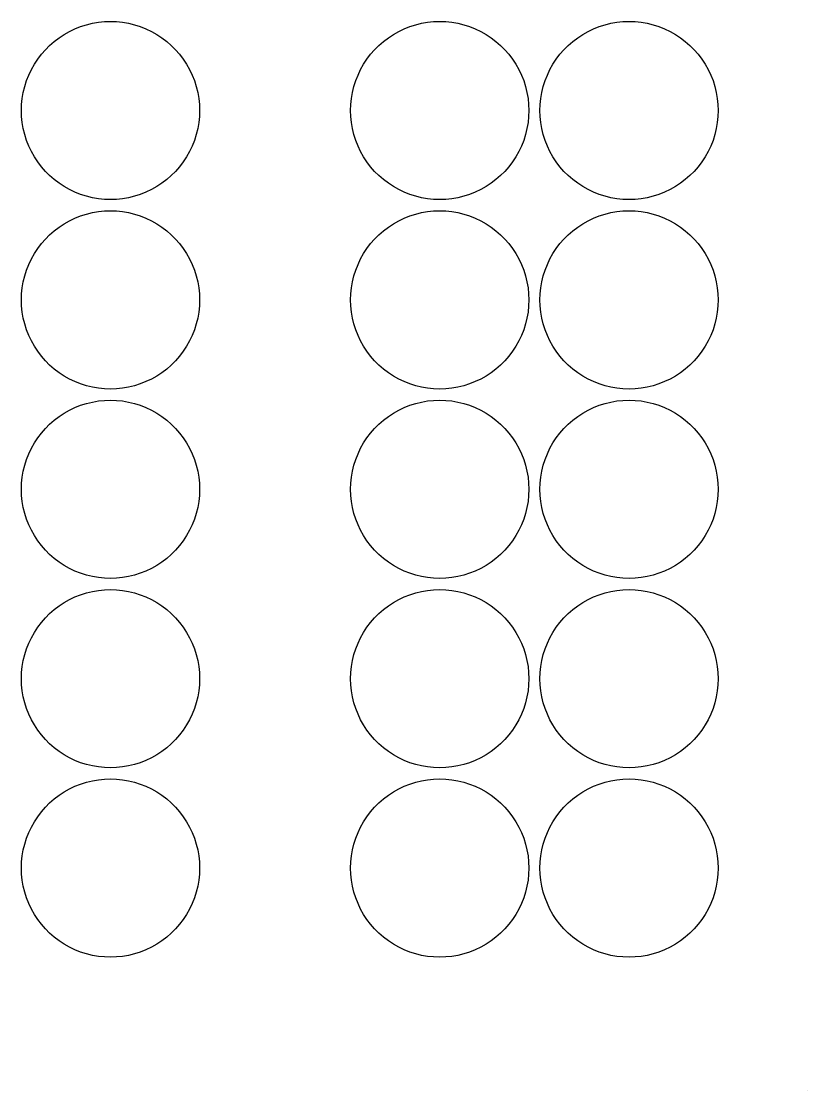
# Model space of a CAD drawing. Extents: x 0 to 279, y 0 to 216.
# Drawn here: x 138.2 to 279.4, y 0 to 191.9 of the extents above; entities that cross this region are included whole.
import ezdxf

# ---------------------------------------------------------------- set-up
doc = ezdxf.new("R2010")
doc.units = 0
doc.layers.add('ANCHOR', color=7, linetype='CONTINUOUS')
doc.layers.add('CUT', color=1, linetype='CONTINUOUS')

msp = doc.modelspace()

# ---------------------------------------------------------------- linework, layer by layer
at = {"layer": 'ANCHOR'}
msp.add_lwpolyline([(279.39, 0.01), (279.4, 0.01), (279.4, 0), (279.39, 0)], close=True, dxfattribs=at)
at = {"layer": 'CUT'}
for points in [[(170.201, 175.95), (170.1637, 174.8581), (170.052, 173.7713), (169.8663, 172.6947), (169.6077, 171.6333), (169.2772, 170.5919), (168.8764, 169.5756), (168.4072, 168.589), (167.8717, 167.6367), (167.2725, 166.7231), (166.6124, 165.8526), (165.8944, 165.0291), (165.1219, 164.2566), (164.2984, 163.5386), (163.4279, 162.8785), (162.5143, 162.2793), (161.562, 161.7438), (160.5754, 161.2746), (159.5591, 160.8738), (158.5177, 160.5433), (157.4563, 160.2847), (156.3797, 160.099), (155.2929, 159.9873), (154.201, 159.95), (153.1091, 159.9873), (152.0223, 160.099), (150.9457, 160.2847), (149.8843, 160.5433), (148.8429, 160.8738), (147.8266, 161.2746), (146.84, 161.7438), (145.8877, 162.2793), (144.9741, 162.8785), (144.1036, 163.5386), (143.2801, 164.2566), (142.5076, 165.0291), (141.7896, 165.8526), (141.1295, 166.7231), (140.5303, 167.6367), (139.9948, 168.589), (139.5256, 169.5756), (139.1248, 170.5919), (138.7943, 171.6333), (138.5357, 172.6947), (138.35, 173.7713), (138.2383, 174.8581), (138.201, 175.95), (138.2383, 177.0419), (138.35, 178.1287), (138.5357, 179.2053), (138.7943, 180.2667), (139.1248, 181.3081), (139.5256, 182.3244), (139.9948, 183.311), (140.5303, 184.2633), (141.1295, 185.1769), (141.7896, 186.0474), (142.5076, 186.8709), (143.2801, 187.6434), (144.1036, 188.3614), (144.9741, 189.0215), (145.8877, 189.6207), (146.84, 190.1562), (147.8266, 190.6254), (148.8429, 191.0262), (149.8843, 191.3567), (150.9457, 191.6153), (152.0223, 191.801), (153.1091, 191.9127), (154.201, 191.95), (155.2929, 191.9127), (156.3797, 191.801), (157.4563, 191.6153), (158.5177, 191.3567), (159.5591, 191.0262), (160.5754, 190.6254), (161.562, 190.1562), (162.5143, 189.6207), (163.4279, 189.0215), (164.2984, 188.3614), (165.1219, 187.6434), (165.8944, 186.8709), (166.6124, 186.0474), (167.2725, 185.1769), (167.8717, 184.2633), (168.4072, 183.311), (168.8764, 182.3244), (169.2772, 181.3081), (169.6077, 180.2667), (169.8663, 179.2053), (170.052, 178.1287), (170.1637, 177.0419)], [(229.334, 175.95), (229.2967, 174.8581), (229.185, 173.7713), (228.9993, 172.6947), (228.7407, 171.6333), (228.4102, 170.5919), (228.0094, 169.5756), (227.5402, 168.589), (227.0047, 167.6367), (226.4055, 166.7231), (225.7454, 165.8526), (225.0274, 165.0291), (224.2549, 164.2566), (223.4314, 163.5386), (222.5609, 162.8785), (221.6473, 162.2793), (220.695, 161.7438), (219.7084, 161.2746), (218.6921, 160.8738), (217.6507, 160.5433), (216.5893, 160.2847), (215.5127, 160.099), (214.4259, 159.9873), (213.334, 159.95), (212.2421, 159.9873), (211.1553, 160.099), (210.0787, 160.2847), (209.0173, 160.5433), (207.9759, 160.8738), (206.9596, 161.2746), (205.973, 161.7438), (205.0207, 162.2793), (204.1071, 162.8785), (203.2366, 163.5386), (202.4131, 164.2566), (201.6406, 165.0291), (200.9226, 165.8526), (200.2625, 166.7231), (199.6633, 167.6367), (199.1278, 168.589), (198.6586, 169.5756), (198.2578, 170.5919), (197.9273, 171.6333), (197.6687, 172.6947), (197.483, 173.7713), (197.3713, 174.8581), (197.334, 175.95), (197.3713, 177.0419), (197.483, 178.1287), (197.6687, 179.2053), (197.9273, 180.2667), (198.2578, 181.3081), (198.6586, 182.3244), (199.1278, 183.311), (199.6633, 184.2633), (200.2625, 185.1769), (200.9226, 186.0474), (201.6406, 186.8709), (202.4131, 187.6434), (203.2366, 188.3614), (204.1071, 189.0215), (205.0207, 189.6207), (205.973, 190.1562), (206.9596, 190.6254), (207.9759, 191.0262), (209.0173, 191.3567), (210.0787, 191.6153), (211.1553, 191.801), (212.2421, 191.9127), (213.334, 191.95), (214.4259, 191.9127), (215.5127, 191.801), (216.5893, 191.6153), (217.6507, 191.3567), (218.6921, 191.0262), (219.7084, 190.6254), (220.695, 190.1562), (221.6473, 189.6207), (222.5609, 189.0215), (223.4314, 188.3614), (224.2549, 187.6434), (225.0274, 186.8709), (225.7454, 186.0474), (226.4055, 185.1769), (227.0047, 184.2633), (227.5402, 183.311), (228.0094, 182.3244), (228.4102, 181.3081), (228.7407, 180.2667), (228.9993, 179.2053), (229.185, 178.1287), (229.2967, 177.0419)], [(263.334, 175.95), (263.2967, 174.8581), (263.185, 173.7713), (262.9993, 172.6947), (262.7407, 171.6333), (262.4102, 170.5919), (262.0094, 169.5756), (261.5402, 168.589), (261.0047, 167.6367), (260.4055, 166.7231), (259.7454, 165.8526), (259.0274, 165.0291), (258.2549, 164.2566), (257.4314, 163.5386), (256.5609, 162.8785), (255.6473, 162.2793), (254.695, 161.7438), (253.7084, 161.2746), (252.6921, 160.8738), (251.6507, 160.5433), (250.5893, 160.2847), (249.5127, 160.099), (248.4259, 159.9873), (247.334, 159.95), (246.2421, 159.9873), (245.1553, 160.099), (244.0787, 160.2847), (243.0173, 160.5433), (241.9759, 160.8738), (240.9596, 161.2746), (239.973, 161.7438), (239.0207, 162.2793), (238.1071, 162.8785), (237.2366, 163.5386), (236.4131, 164.2566), (235.6406, 165.0291), (234.9226, 165.8526), (234.2625, 166.7231), (233.6633, 167.6367), (233.1278, 168.589), (232.6586, 169.5756), (232.2578, 170.5919), (231.9273, 171.6333), (231.6687, 172.6947), (231.483, 173.7713), (231.3713, 174.8581), (231.334, 175.95), (231.3713, 177.0419), (231.483, 178.1287), (231.6687, 179.2053), (231.9273, 180.2667), (232.2578, 181.3081), (232.6586, 182.3244), (233.1278, 183.311), (233.6633, 184.2633), (234.2625, 185.1769), (234.9226, 186.0474), (235.6406, 186.8709), (236.4131, 187.6434), (237.2366, 188.3614), (238.1071, 189.0215), (239.0207, 189.6207), (239.973, 190.1562), (240.9596, 190.6254), (241.9759, 191.0262), (243.0173, 191.3567), (244.0787, 191.6153), (245.1553, 191.801), (246.2421, 191.9127), (247.334, 191.95), (248.4259, 191.9127), (249.5127, 191.801), (250.5893, 191.6153), (251.6507, 191.3567), (252.6921, 191.0262), (253.7084, 190.6254), (254.695, 190.1562), (255.6473, 189.6207), (256.5609, 189.0215), (257.4314, 188.3614), (258.2549, 187.6434), (259.0274, 186.8709), (259.7454, 186.0474), (260.4055, 185.1769), (261.0047, 184.2633), (261.5402, 183.311), (262.0094, 182.3244), (262.4102, 181.3081), (262.7407, 180.2667), (262.9993, 179.2053), (263.185, 178.1287), (263.2967, 177.0419)], [(170.201, 141.95), (170.1637, 140.8581), (170.052, 139.7713), (169.8663, 138.6947), (169.6077, 137.6333), (169.2772, 136.5919), (168.8764, 135.5756), (168.4072, 134.589), (167.8717, 133.6367), (167.2725, 132.7231), (166.6124, 131.8526), (165.8944, 131.0291), (165.1219, 130.2566), (164.2984, 129.5386), (163.4279, 128.8785), (162.5143, 128.2793), (161.562, 127.7438), (160.5754, 127.2746), (159.5591, 126.8738), (158.5177, 126.5433), (157.4563, 126.2847), (156.3797, 126.099), (155.2929, 125.9873), (154.201, 125.95), (153.1091, 125.9873), (152.0223, 126.099), (150.9457, 126.2847), (149.8843, 126.5433), (148.8429, 126.8738), (147.8266, 127.2746), (146.84, 127.7438), (145.8877, 128.2793), (144.9741, 128.8785), (144.1036, 129.5386), (143.2801, 130.2566), (142.5076, 131.0291), (141.7896, 131.8526), (141.1295, 132.7231), (140.5303, 133.6367), (139.9948, 134.589), (139.5256, 135.5756), (139.1248, 136.5919), (138.7943, 137.6333), (138.5357, 138.6947), (138.35, 139.7713), (138.2383, 140.8581), (138.201, 141.95), (138.2383, 143.0419), (138.35, 144.1287), (138.5357, 145.2053), (138.7943, 146.2667), (139.1248, 147.3081), (139.5256, 148.3244), (139.9948, 149.311), (140.5303, 150.2633), (141.1295, 151.1769), (141.7896, 152.0474), (142.5076, 152.8709), (143.2801, 153.6434), (144.1036, 154.3614), (144.9741, 155.0215), (145.8877, 155.6207), (146.84, 156.1562), (147.8266, 156.6254), (148.8429, 157.0262), (149.8843, 157.3567), (150.9457, 157.6153), (152.0223, 157.801), (153.1091, 157.9127), (154.201, 157.95), (155.2929, 157.9127), (156.3797, 157.801), (157.4563, 157.6153), (158.5177, 157.3567), (159.5591, 157.0262), (160.5754, 156.6254), (161.562, 156.1562), (162.5143, 155.6207), (163.4279, 155.0215), (164.2984, 154.3614), (165.1219, 153.6434), (165.8944, 152.8709), (166.6124, 152.0474), (167.2725, 151.1769), (167.8717, 150.2633), (168.4072, 149.311), (168.8764, 148.3244), (169.2772, 147.3081), (169.6077, 146.2667), (169.8663, 145.2053), (170.052, 144.1287), (170.1637, 143.0419)], [(229.334, 141.95), (229.2967, 140.8581), (229.185, 139.7713), (228.9993, 138.6947), (228.7407, 137.6333), (228.4102, 136.5919), (228.0094, 135.5756), (227.5402, 134.589), (227.0047, 133.6367), (226.4055, 132.7231), (225.7454, 131.8526), (225.0274, 131.0291), (224.2549, 130.2566), (223.4314, 129.5386), (222.5609, 128.8785), (221.6473, 128.2793), (220.695, 127.7438), (219.7084, 127.2746), (218.6921, 126.8738), (217.6507, 126.5433), (216.5893, 126.2847), (215.5127, 126.099), (214.4259, 125.9873), (213.334, 125.95), (212.2421, 125.9873), (211.1553, 126.099), (210.0787, 126.2847), (209.0173, 126.5433), (207.9759, 126.8738), (206.9596, 127.2746), (205.973, 127.7438), (205.0207, 128.2793), (204.1071, 128.8785), (203.2366, 129.5386), (202.4131, 130.2566), (201.6406, 131.0291), (200.9226, 131.8526), (200.2625, 132.7231), (199.6633, 133.6367), (199.1278, 134.589), (198.6586, 135.5756), (198.2578, 136.5919), (197.9273, 137.6333), (197.6687, 138.6947), (197.483, 139.7713), (197.3713, 140.8581), (197.334, 141.95), (197.3713, 143.0419), (197.483, 144.1287), (197.6687, 145.2053), (197.9273, 146.2667), (198.2578, 147.3081), (198.6586, 148.3244), (199.1278, 149.311), (199.6633, 150.2633), (200.2625, 151.1769), (200.9226, 152.0474), (201.6406, 152.8709), (202.4131, 153.6434), (203.2366, 154.3614), (204.1071, 155.0215), (205.0207, 155.6207), (205.973, 156.1562), (206.9596, 156.6254), (207.9759, 157.0262), (209.0173, 157.3567), (210.0787, 157.6153), (211.1553, 157.801), (212.2421, 157.9127), (213.334, 157.95), (214.4259, 157.9127), (215.5127, 157.801), (216.5893, 157.6153), (217.6507, 157.3567), (218.6921, 157.0262), (219.7084, 156.6254), (220.695, 156.1562), (221.6473, 155.6207), (222.5609, 155.0215), (223.4314, 154.3614), (224.2549, 153.6434), (225.0274, 152.8709), (225.7454, 152.0474), (226.4055, 151.1769), (227.0047, 150.2633), (227.5402, 149.311), (228.0094, 148.3244), (228.4102, 147.3081), (228.7407, 146.2667), (228.9993, 145.2053), (229.185, 144.1287), (229.2967, 143.0419)], [(263.334, 141.95), (263.2967, 140.8581), (263.185, 139.7713), (262.9993, 138.6947), (262.7407, 137.6333), (262.4102, 136.5919), (262.0094, 135.5756), (261.5402, 134.589), (261.0047, 133.6367), (260.4055, 132.7231), (259.7454, 131.8526), (259.0274, 131.0291), (258.2549, 130.2566), (257.4314, 129.5386), (256.5609, 128.8785), (255.6473, 128.2793), (254.695, 127.7438), (253.7084, 127.2746), (252.6921, 126.8738), (251.6507, 126.5433), (250.5893, 126.2847), (249.5127, 126.099), (248.4259, 125.9873), (247.334, 125.95), (246.2421, 125.9873), (245.1553, 126.099), (244.0787, 126.2847), (243.0173, 126.5433), (241.9759, 126.8738), (240.9596, 127.2746), (239.973, 127.7438), (239.0207, 128.2793), (238.1071, 128.8785), (237.2366, 129.5386), (236.4131, 130.2566), (235.6406, 131.0291), (234.9226, 131.8526), (234.2625, 132.7231), (233.6633, 133.6367), (233.1278, 134.589), (232.6586, 135.5756), (232.2578, 136.5919), (231.9273, 137.6333), (231.6687, 138.6947), (231.483, 139.7713), (231.3713, 140.8581), (231.334, 141.95), (231.3713, 143.0419), (231.483, 144.1287), (231.6687, 145.2053), (231.9273, 146.2667), (232.2578, 147.3081), (232.6586, 148.3244), (233.1278, 149.311), (233.6633, 150.2633), (234.2625, 151.1769), (234.9226, 152.0474), (235.6406, 152.8709), (236.4131, 153.6434), (237.2366, 154.3614), (238.1071, 155.0215), (239.0207, 155.6207), (239.973, 156.1562), (240.9596, 156.6254), (241.9759, 157.0262), (243.0173, 157.3567), (244.0787, 157.6153), (245.1553, 157.801), (246.2421, 157.9127), (247.334, 157.95), (248.4259, 157.9127), (249.5127, 157.801), (250.5893, 157.6153), (251.6507, 157.3567), (252.6921, 157.0262), (253.7084, 156.6254), (254.695, 156.1562), (255.6473, 155.6207), (256.5609, 155.0215), (257.4314, 154.3614), (258.2549, 153.6434), (259.0274, 152.8709), (259.7454, 152.0474), (260.4055, 151.1769), (261.0047, 150.2633), (261.5402, 149.311), (262.0094, 148.3244), (262.4102, 147.3081), (262.7407, 146.2667), (262.9993, 145.2053), (263.185, 144.1287), (263.2967, 143.0419)], [(170.201, 107.95), (170.1637, 106.8581), (170.052, 105.7713), (169.8663, 104.6947), (169.6077, 103.6333), (169.2772, 102.5919), (168.8764, 101.5756), (168.4072, 100.589), (167.8717, 99.6367), (167.2725, 98.7231), (166.6124, 97.8526), (165.8944, 97.0291), (165.1219, 96.2566), (164.2984, 95.5386), (163.4279, 94.8785), (162.5143, 94.2793), (161.562, 93.7438), (160.5754, 93.2746), (159.5591, 92.8738), (158.5177, 92.5433), (157.4563, 92.2847), (156.3797, 92.099), (155.2929, 91.9873), (154.201, 91.95), (153.1091, 91.9873), (152.0223, 92.099), (150.9457, 92.2847), (149.8843, 92.5433), (148.8429, 92.8738), (147.8266, 93.2746), (146.84, 93.7438), (145.8877, 94.2793), (144.9741, 94.8785), (144.1036, 95.5386), (143.2801, 96.2566), (142.5076, 97.0291), (141.7896, 97.8526), (141.1295, 98.7231), (140.5303, 99.6367), (139.9948, 100.589), (139.5256, 101.5756), (139.1248, 102.5919), (138.7943, 103.6333), (138.5357, 104.6947), (138.35, 105.7713), (138.2383, 106.8581), (138.201, 107.95), (138.2383, 109.0419), (138.35, 110.1287), (138.5357, 111.2053), (138.7943, 112.2667), (139.1248, 113.3081), (139.5256, 114.3244), (139.9948, 115.311), (140.5303, 116.2633), (141.1295, 117.1769), (141.7896, 118.0474), (142.5076, 118.8709), (143.2801, 119.6434), (144.1036, 120.3614), (144.9741, 121.0215), (145.8877, 121.6207), (146.84, 122.1562), (147.8266, 122.6254), (148.8429, 123.0262), (149.8843, 123.3567), (150.9457, 123.6153), (152.0223, 123.801), (153.1091, 123.9127), (154.201, 123.95), (155.2929, 123.9127), (156.3797, 123.801), (157.4563, 123.6153), (158.5177, 123.3567), (159.5591, 123.0262), (160.5754, 122.6254), (161.562, 122.1562), (162.5143, 121.6207), (163.4279, 121.0215), (164.2984, 120.3614), (165.1219, 119.6434), (165.8944, 118.8709), (166.6124, 118.0474), (167.2725, 117.1769), (167.8717, 116.2633), (168.4072, 115.311), (168.8764, 114.3244), (169.2772, 113.3081), (169.6077, 112.2667), (169.8663, 111.2053), (170.052, 110.1287), (170.1637, 109.0419)], [(229.334, 107.95), (229.2967, 106.8581), (229.185, 105.7713), (228.9993, 104.6947), (228.7407, 103.6333), (228.4102, 102.5919), (228.0094, 101.5756), (227.5402, 100.589), (227.0047, 99.6367), (226.4055, 98.7231), (225.7454, 97.8526), (225.0274, 97.0291), (224.2549, 96.2566), (223.4314, 95.5386), (222.5609, 94.8785), (221.6473, 94.2793), (220.695, 93.7438), (219.7084, 93.2746), (218.6921, 92.8738), (217.6507, 92.5433), (216.5893, 92.2847), (215.5127, 92.099), (214.4259, 91.9873), (213.334, 91.95), (212.2421, 91.9873), (211.1553, 92.099), (210.0787, 92.2847), (209.0173, 92.5433), (207.9759, 92.8738), (206.9596, 93.2746), (205.973, 93.7438), (205.0207, 94.2793), (204.1071, 94.8785), (203.2366, 95.5386), (202.4131, 96.2566), (201.6406, 97.0291), (200.9226, 97.8526), (200.2625, 98.7231), (199.6633, 99.6367), (199.1278, 100.589), (198.6586, 101.5756), (198.2578, 102.5919), (197.9273, 103.6333), (197.6687, 104.6947), (197.483, 105.7713), (197.3713, 106.8581), (197.334, 107.95), (197.3713, 109.0419), (197.483, 110.1287), (197.6687, 111.2053), (197.9273, 112.2667), (198.2578, 113.3081), (198.6586, 114.3244), (199.1278, 115.311), (199.6633, 116.2633), (200.2625, 117.1769), (200.9226, 118.0474), (201.6406, 118.8709), (202.4131, 119.6434), (203.2366, 120.3614), (204.1071, 121.0215), (205.0207, 121.6207), (205.973, 122.1562), (206.9596, 122.6254), (207.9759, 123.0262), (209.0173, 123.3567), (210.0787, 123.6153), (211.1553, 123.801), (212.2421, 123.9127), (213.334, 123.95), (214.4259, 123.9127), (215.5127, 123.801), (216.5893, 123.6153), (217.6507, 123.3567), (218.6921, 123.0262), (219.7084, 122.6254), (220.695, 122.1562), (221.6473, 121.6207), (222.5609, 121.0215), (223.4314, 120.3614), (224.2549, 119.6434), (225.0274, 118.8709), (225.7454, 118.0474), (226.4055, 117.1769), (227.0047, 116.2633), (227.5402, 115.311), (228.0094, 114.3244), (228.4102, 113.3081), (228.7407, 112.2667), (228.9993, 111.2053), (229.185, 110.1287), (229.2967, 109.0419)], [(263.334, 107.95), (263.2967, 106.8581), (263.185, 105.7713), (262.9993, 104.6947), (262.7407, 103.6333), (262.4102, 102.5919), (262.0094, 101.5756), (261.5402, 100.589), (261.0047, 99.6367), (260.4055, 98.7231), (259.7454, 97.8526), (259.0274, 97.0291), (258.2549, 96.2566), (257.4314, 95.5386), (256.5609, 94.8785), (255.6473, 94.2793), (254.695, 93.7438), (253.7084, 93.2746), (252.6921, 92.8738), (251.6507, 92.5433), (250.5893, 92.2847), (249.5127, 92.099), (248.4259, 91.9873), (247.334, 91.95), (246.2421, 91.9873), (245.1553, 92.099), (244.0787, 92.2847), (243.0173, 92.5433), (241.9759, 92.8738), (240.9596, 93.2746), (239.973, 93.7438), (239.0207, 94.2793), (238.1071, 94.8785), (237.2366, 95.5386), (236.4131, 96.2566), (235.6406, 97.0291), (234.9226, 97.8526), (234.2625, 98.7231), (233.6633, 99.6367), (233.1278, 100.589), (232.6586, 101.5756), (232.2578, 102.5919), (231.9273, 103.6333), (231.6687, 104.6947), (231.483, 105.7713), (231.3713, 106.8581), (231.334, 107.95), (231.3713, 109.0419), (231.483, 110.1287), (231.6687, 111.2053), (231.9273, 112.2667), (232.2578, 113.3081), (232.6586, 114.3244), (233.1278, 115.311), (233.6633, 116.2633), (234.2625, 117.1769), (234.9226, 118.0474), (235.6406, 118.8709), (236.4131, 119.6434), (237.2366, 120.3614), (238.1071, 121.0215), (239.0207, 121.6207), (239.973, 122.1562), (240.9596, 122.6254), (241.9759, 123.0262), (243.0173, 123.3567), (244.0787, 123.6153), (245.1553, 123.801), (246.2421, 123.9127), (247.334, 123.95), (248.4259, 123.9127), (249.5127, 123.801), (250.5893, 123.6153), (251.6507, 123.3567), (252.6921, 123.0262), (253.7084, 122.6254), (254.695, 122.1562), (255.6473, 121.6207), (256.5609, 121.0215), (257.4314, 120.3614), (258.2549, 119.6434), (259.0274, 118.8709), (259.7454, 118.0474), (260.4055, 117.1769), (261.0047, 116.2633), (261.5402, 115.311), (262.0094, 114.3244), (262.4102, 113.3081), (262.7407, 112.2667), (262.9993, 111.2053), (263.185, 110.1287), (263.2967, 109.0419)], [(170.201, 73.95), (170.1637, 72.8581), (170.052, 71.7713), (169.8663, 70.6947), (169.6077, 69.6333), (169.2772, 68.5919), (168.8764, 67.5756), (168.4072, 66.589), (167.8717, 65.6367), (167.2725, 64.7231), (166.6124, 63.8526), (165.8944, 63.0291), (165.1219, 62.2566), (164.2984, 61.5386), (163.4279, 60.8785), (162.5143, 60.2793), (161.562, 59.7438), (160.5754, 59.2746), (159.5591, 58.8738), (158.5177, 58.5433), (157.4563, 58.2847), (156.3797, 58.099), (155.2929, 57.9873), (154.201, 57.95), (153.1091, 57.9873), (152.0223, 58.099), (150.9457, 58.2847), (149.8843, 58.5433), (148.8429, 58.8738), (147.8266, 59.2746), (146.84, 59.7438), (145.8877, 60.2793), (144.9741, 60.8785), (144.1036, 61.5386), (143.2801, 62.2566), (142.5076, 63.0291), (141.7896, 63.8526), (141.1295, 64.7231), (140.5303, 65.6367), (139.9948, 66.589), (139.5256, 67.5756), (139.1248, 68.5919), (138.7943, 69.6333), (138.5357, 70.6947), (138.35, 71.7713), (138.2383, 72.8581), (138.201, 73.95), (138.2383, 75.0419), (138.35, 76.1287), (138.5357, 77.2053), (138.7943, 78.2667), (139.1248, 79.3081), (139.5256, 80.3244), (139.9948, 81.311), (140.5303, 82.2633), (141.1295, 83.1769), (141.7896, 84.0474), (142.5076, 84.8709), (143.2801, 85.6434), (144.1036, 86.3614), (144.9741, 87.0215), (145.8877, 87.6207), (146.84, 88.1562), (147.8266, 88.6254), (148.8429, 89.0262), (149.8843, 89.3567), (150.9457, 89.6153), (152.0223, 89.801), (153.1091, 89.9127), (154.201, 89.95), (155.2929, 89.9127), (156.3797, 89.801), (157.4563, 89.6153), (158.5177, 89.3567), (159.5591, 89.0262), (160.5754, 88.6254), (161.562, 88.1562), (162.5143, 87.6207), (163.4279, 87.0215), (164.2984, 86.3614), (165.1219, 85.6434), (165.8944, 84.8709), (166.6124, 84.0474), (167.2725, 83.1769), (167.8717, 82.2633), (168.4072, 81.311), (168.8764, 80.3244), (169.2772, 79.3081), (169.6077, 78.2667), (169.8663, 77.2053), (170.052, 76.1287), (170.1637, 75.0419)], [(229.334, 73.95), (229.2967, 72.8581), (229.185, 71.7713), (228.9993, 70.6947), (228.7407, 69.6333), (228.4102, 68.5919), (228.0094, 67.5756), (227.5402, 66.589), (227.0047, 65.6367), (226.4055, 64.7231), (225.7454, 63.8526), (225.0274, 63.0291), (224.2549, 62.2566), (223.4314, 61.5386), (222.5609, 60.8785), (221.6473, 60.2793), (220.695, 59.7438), (219.7084, 59.2746), (218.6921, 58.8738), (217.6507, 58.5433), (216.5893, 58.2847), (215.5127, 58.099), (214.4259, 57.9873), (213.334, 57.95), (212.2421, 57.9873), (211.1553, 58.099), (210.0787, 58.2847), (209.0173, 58.5433), (207.9759, 58.8738), (206.9596, 59.2746), (205.973, 59.7438), (205.0207, 60.2793), (204.1071, 60.8785), (203.2366, 61.5386), (202.4131, 62.2566), (201.6406, 63.0291), (200.9226, 63.8526), (200.2625, 64.7231), (199.6633, 65.6367), (199.1278, 66.589), (198.6586, 67.5756), (198.2578, 68.5919), (197.9273, 69.6333), (197.6687, 70.6947), (197.483, 71.7713), (197.3713, 72.8581), (197.334, 73.95), (197.3713, 75.0419), (197.483, 76.1287), (197.6687, 77.2053), (197.9273, 78.2667), (198.2578, 79.3081), (198.6586, 80.3244), (199.1278, 81.311), (199.6633, 82.2633), (200.2625, 83.1769), (200.9226, 84.0474), (201.6406, 84.8709), (202.4131, 85.6434), (203.2366, 86.3614), (204.1071, 87.0215), (205.0207, 87.6207), (205.973, 88.1562), (206.9596, 88.6254), (207.9759, 89.0262), (209.0173, 89.3567), (210.0787, 89.6153), (211.1553, 89.801), (212.2421, 89.9127), (213.334, 89.95), (214.4259, 89.9127), (215.5127, 89.801), (216.5893, 89.6153), (217.6507, 89.3567), (218.6921, 89.0262), (219.7084, 88.6254), (220.695, 88.1562), (221.6473, 87.6207), (222.5609, 87.0215), (223.4314, 86.3614), (224.2549, 85.6434), (225.0274, 84.8709), (225.7454, 84.0474), (226.4055, 83.1769), (227.0047, 82.2633), (227.5402, 81.311), (228.0094, 80.3244), (228.4102, 79.3081), (228.7407, 78.2667), (228.9993, 77.2053), (229.185, 76.1287), (229.2967, 75.0419)], [(263.334, 73.95), (263.2967, 72.8581), (263.185, 71.7713), (262.9993, 70.6947), (262.7407, 69.6333), (262.4102, 68.5919), (262.0094, 67.5756), (261.5402, 66.589), (261.0047, 65.6367), (260.4055, 64.7231), (259.7454, 63.8526), (259.0274, 63.0291), (258.2549, 62.2566), (257.4314, 61.5386), (256.5609, 60.8785), (255.6473, 60.2793), (254.695, 59.7438), (253.7084, 59.2746), (252.6921, 58.8738), (251.6507, 58.5433), (250.5893, 58.2847), (249.5127, 58.099), (248.4259, 57.9873), (247.334, 57.95), (246.2421, 57.9873), (245.1553, 58.099), (244.0787, 58.2847), (243.0173, 58.5433), (241.9759, 58.8738), (240.9596, 59.2746), (239.973, 59.7438), (239.0207, 60.2793), (238.1071, 60.8785), (237.2366, 61.5386), (236.4131, 62.2566), (235.6406, 63.0291), (234.9226, 63.8526), (234.2625, 64.7231), (233.6633, 65.6367), (233.1278, 66.589), (232.6586, 67.5756), (232.2578, 68.5919), (231.9273, 69.6333), (231.6687, 70.6947), (231.483, 71.7713), (231.3713, 72.8581), (231.334, 73.95), (231.3713, 75.0419), (231.483, 76.1287), (231.6687, 77.2053), (231.9273, 78.2667), (232.2578, 79.3081), (232.6586, 80.3244), (233.1278, 81.311), (233.6633, 82.2633), (234.2625, 83.1769), (234.9226, 84.0474), (235.6406, 84.8709), (236.4131, 85.6434), (237.2366, 86.3614), (238.1071, 87.0215), (239.0207, 87.6207), (239.973, 88.1562), (240.9596, 88.6254), (241.9759, 89.0262), (243.0173, 89.3567), (244.0787, 89.6153), (245.1553, 89.801), (246.2421, 89.9127), (247.334, 89.95), (248.4259, 89.9127), (249.5127, 89.801), (250.5893, 89.6153), (251.6507, 89.3567), (252.6921, 89.0262), (253.7084, 88.6254), (254.695, 88.1562), (255.6473, 87.6207), (256.5609, 87.0215), (257.4314, 86.3614), (258.2549, 85.6434), (259.0274, 84.8709), (259.7454, 84.0474), (260.4055, 83.1769), (261.0047, 82.2633), (261.5402, 81.311), (262.0094, 80.3244), (262.4102, 79.3081), (262.7407, 78.2667), (262.9993, 77.2053), (263.185, 76.1287), (263.2967, 75.0419)], [(170.201, 39.95), (170.1637, 38.8581), (170.052, 37.7713), (169.8663, 36.6947), (169.6077, 35.6333), (169.2772, 34.5919), (168.8764, 33.5756), (168.4072, 32.589), (167.8717, 31.6367), (167.2725, 30.7231), (166.6124, 29.8526), (165.8944, 29.0291), (165.1219, 28.2566), (164.2984, 27.5386), (163.4279, 26.8785), (162.5143, 26.2793), (161.562, 25.7438), (160.5754, 25.2746), (159.5591, 24.8738), (158.5177, 24.5433), (157.4563, 24.2847), (156.3797, 24.099), (155.2929, 23.9873), (154.201, 23.95), (153.1091, 23.9873), (152.0223, 24.099), (150.9457, 24.2847), (149.8843, 24.5433), (148.8429, 24.8738), (147.8266, 25.2746), (146.84, 25.7438), (145.8877, 26.2793), (144.9741, 26.8785), (144.1036, 27.5386), (143.2801, 28.2566), (142.5076, 29.0291), (141.7896, 29.8526), (141.1295, 30.7231), (140.5303, 31.6367), (139.9948, 32.589), (139.5256, 33.5756), (139.1248, 34.5919), (138.7943, 35.6333), (138.5357, 36.6947), (138.35, 37.7713), (138.2383, 38.8581), (138.201, 39.95), (138.2383, 41.0419), (138.35, 42.1287), (138.5357, 43.2053), (138.7943, 44.2667), (139.1248, 45.3081), (139.5256, 46.3244), (139.9948, 47.311), (140.5303, 48.2633), (141.1295, 49.1769), (141.7896, 50.0474), (142.5076, 50.8709), (143.2801, 51.6434), (144.1036, 52.3614), (144.9741, 53.0215), (145.8877, 53.6207), (146.84, 54.1562), (147.8266, 54.6254), (148.8429, 55.0262), (149.8843, 55.3567), (150.9457, 55.6153), (152.0223, 55.801), (153.1091, 55.9127), (154.201, 55.95), (155.2929, 55.9127), (156.3797, 55.801), (157.4563, 55.6153), (158.5177, 55.3567), (159.5591, 55.0262), (160.5754, 54.6254), (161.562, 54.1562), (162.5143, 53.6207), (163.4279, 53.0215), (164.2984, 52.3614), (165.1219, 51.6434), (165.8944, 50.8709), (166.6124, 50.0474), (167.2725, 49.1769), (167.8717, 48.2633), (168.4072, 47.311), (168.8764, 46.3244), (169.2772, 45.3081), (169.6077, 44.2667), (169.8663, 43.2053), (170.052, 42.1287), (170.1637, 41.0419)], [(229.334, 39.95), (229.2967, 38.8581), (229.185, 37.7713), (228.9993, 36.6947), (228.7407, 35.6333), (228.4102, 34.5919), (228.0094, 33.5756), (227.5402, 32.589), (227.0047, 31.6367), (226.4055, 30.7231), (225.7454, 29.8526), (225.0274, 29.0291), (224.2549, 28.2566), (223.4314, 27.5386), (222.5609, 26.8785), (221.6473, 26.2793), (220.695, 25.7438), (219.7084, 25.2746), (218.6921, 24.8738), (217.6507, 24.5433), (216.5893, 24.2847), (215.5127, 24.099), (214.4259, 23.9873), (213.334, 23.95), (212.2421, 23.9873), (211.1553, 24.099), (210.0787, 24.2847), (209.0173, 24.5433), (207.9759, 24.8738), (206.9596, 25.2746), (205.973, 25.7438), (205.0207, 26.2793), (204.1071, 26.8785), (203.2366, 27.5386), (202.4131, 28.2566), (201.6406, 29.0291), (200.9226, 29.8526), (200.2625, 30.7231), (199.6633, 31.6367), (199.1278, 32.589), (198.6586, 33.5756), (198.2578, 34.5919), (197.9273, 35.6333), (197.6687, 36.6947), (197.483, 37.7713), (197.3713, 38.8581), (197.334, 39.95), (197.3713, 41.0419), (197.483, 42.1287), (197.6687, 43.2053), (197.9273, 44.2667), (198.2578, 45.3081), (198.6586, 46.3244), (199.1278, 47.311), (199.6633, 48.2633), (200.2625, 49.1769), (200.9226, 50.0474), (201.6406, 50.8709), (202.4131, 51.6434), (203.2366, 52.3614), (204.1071, 53.0215), (205.0207, 53.6207), (205.973, 54.1562), (206.9596, 54.6254), (207.9759, 55.0262), (209.0173, 55.3567), (210.0787, 55.6153), (211.1553, 55.801), (212.2421, 55.9127), (213.334, 55.95), (214.4259, 55.9127), (215.5127, 55.801), (216.5893, 55.6153), (217.6507, 55.3567), (218.6921, 55.0262), (219.7084, 54.6254), (220.695, 54.1562), (221.6473, 53.6207), (222.5609, 53.0215), (223.4314, 52.3614), (224.2549, 51.6434), (225.0274, 50.8709), (225.7454, 50.0474), (226.4055, 49.1769), (227.0047, 48.2633), (227.5402, 47.311), (228.0094, 46.3244), (228.4102, 45.3081), (228.7407, 44.2667), (228.9993, 43.2053), (229.185, 42.1287), (229.2967, 41.0419)], [(263.334, 39.95), (263.2967, 38.8581), (263.185, 37.7713), (262.9993, 36.6947), (262.7407, 35.6333), (262.4102, 34.5919), (262.0094, 33.5756), (261.5402, 32.589), (261.0047, 31.6367), (260.4055, 30.7231), (259.7454, 29.8526), (259.0274, 29.0291), (258.2549, 28.2566), (257.4314, 27.5386), (256.5609, 26.8785), (255.6473, 26.2793), (254.695, 25.7438), (253.7084, 25.2746), (252.6921, 24.8738), (251.6507, 24.5433), (250.5893, 24.2847), (249.5127, 24.099), (248.4259, 23.9873), (247.334, 23.95), (246.2421, 23.9873), (245.1553, 24.099), (244.0787, 24.2847), (243.0173, 24.5433), (241.9759, 24.8738), (240.9596, 25.2746), (239.973, 25.7438), (239.0207, 26.2793), (238.1071, 26.8785), (237.2366, 27.5386), (236.4131, 28.2566), (235.6406, 29.0291), (234.9226, 29.8526), (234.2625, 30.7231), (233.6633, 31.6367), (233.1278, 32.589), (232.6586, 33.5756), (232.2578, 34.5919), (231.9273, 35.6333), (231.6687, 36.6947), (231.483, 37.7713), (231.3713, 38.8581), (231.334, 39.95), (231.3713, 41.0419), (231.483, 42.1287), (231.6687, 43.2053), (231.9273, 44.2667), (232.2578, 45.3081), (232.6586, 46.3244), (233.1278, 47.311), (233.6633, 48.2633), (234.2625, 49.1769), (234.9226, 50.0474), (235.6406, 50.8709), (236.4131, 51.6434), (237.2366, 52.3614), (238.1071, 53.0215), (239.0207, 53.6207), (239.973, 54.1562), (240.9596, 54.6254), (241.9759, 55.0262), (243.0173, 55.3567), (244.0787, 55.6153), (245.1553, 55.801), (246.2421, 55.9127), (247.334, 55.95), (248.4259, 55.9127), (249.5127, 55.801), (250.5893, 55.6153), (251.6507, 55.3567), (252.6921, 55.0262), (253.7084, 54.6254), (254.695, 54.1562), (255.6473, 53.6207), (256.5609, 53.0215), (257.4314, 52.3614), (258.2549, 51.6434), (259.0274, 50.8709), (259.7454, 50.0474), (260.4055, 49.1769), (261.0047, 48.2633), (261.5402, 47.311), (262.0094, 46.3244), (262.4102, 45.3081), (262.7407, 44.2667), (262.9993, 43.2053), (263.185, 42.1287), (263.2967, 41.0419)]]:
    msp.add_lwpolyline(points, close=True, dxfattribs=at)

doc.saveas('drawing.dxf')
